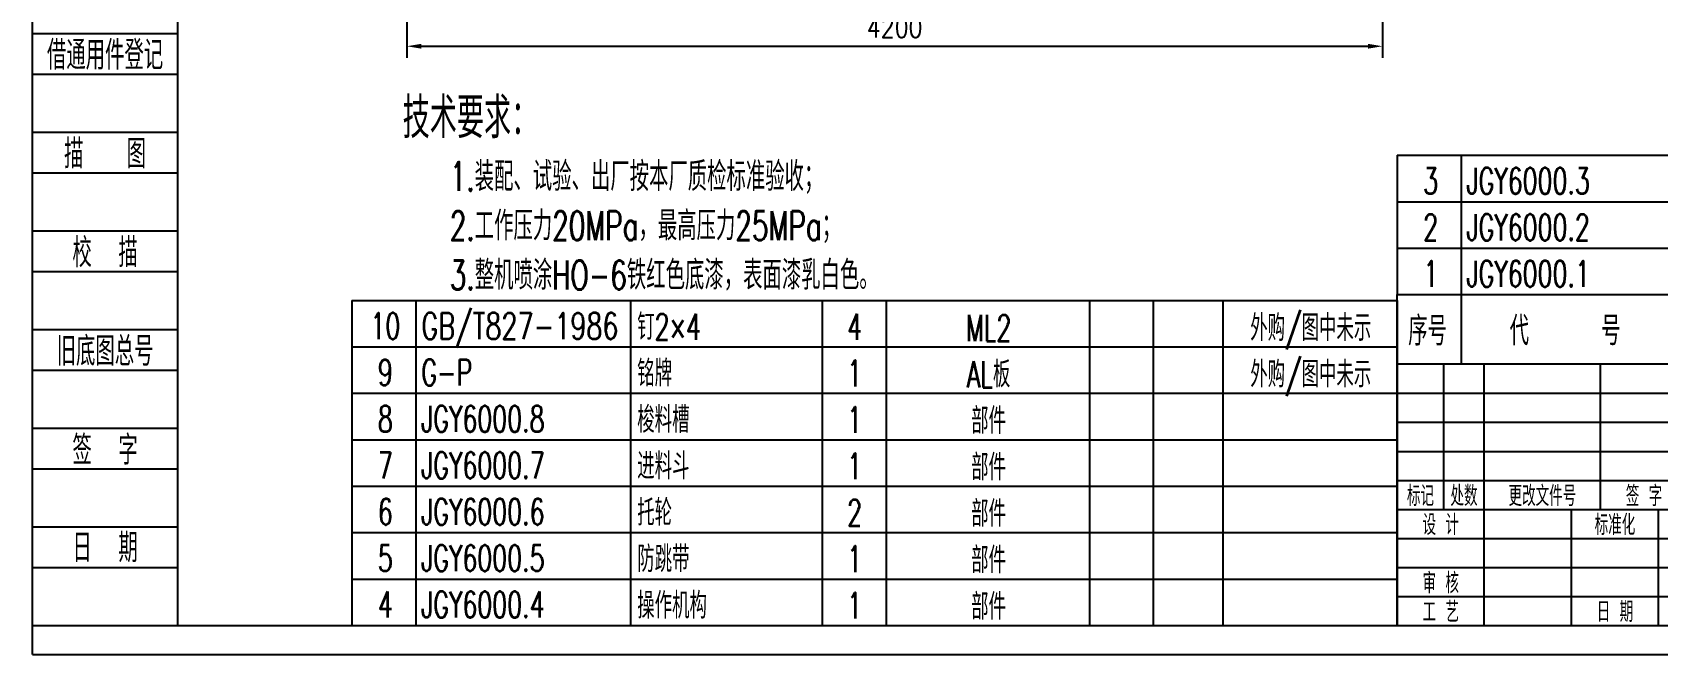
# Model space of a CAD drawing. Header units: inches. Extents: x -625 to 9875, y -125 to 7300.
# Drawn here: x -625 to 6371, y -125 to 2554 of the extents above; entities that cross this region are included whole.
import ezdxf
from ezdxf.enums import TextEntityAlignment as Align

# ---------------------------------------------------------------- set-up
doc = ezdxf.new("R2010")
doc.units = ezdxf.units.IN
doc.header["$LTSCALE"] = 250
for name, color, linetype in [('1轮廓实线层', 7, 'Continuous'), ('2细线层', 4, 'Continuous'), ('6文字层', 3, 'Continuous'), ('图框层', 7, 'Continuous')]:
    doc.layers.add(name, color=color, linetype=linetype)
doc.styles.add('PC_TEXTSTYLE', font='romans.shx', dxfattribs={"width": 0.667, "bigfont": 'hzfs.shx'})
doc.styles.add('TH_GBDIM', font='romans.shx', dxfattribs={"width": 0.8, "bigfont": 'gbcbig.shx'})
doc.dimstyles.new('TH_GBDIM', dxfattribs={"dimscale": 25, "dimtxt": 3.5, "dimasz": 2.5, "dimexe": 2, "dimexo": 0, "dimgap": 1.5, "dimtad": 1, "dimdec": 1, "dimzin": 0, "dimdsep": 46, "dimtxsty": 'TH_GBDIM', "dimcen": 2.5, "dimclrd": 130, "dimclre": 130, "dimclrt": 3, "dimadec": 0, "dimazin": 0, "dimtfac": 0.714286, "dimtdec": 1, "dimtmove": 0, "dimatfit": 3, "dimfxl": 0, "dimtzin": 0, "dimlwd": -1, "dimlwe": -1, "dimarcsym": 0})

# ---------------------------------------------------------------- blocks, each defined once
blk = doc.blocks.new('*D81')
at = {"layer": '1轮廓实线层', "color": 130}
for p, q in [((986.2, 3008), (986.2, 2444.7)), ((5186.2, 3008), (5186.2, 2444.7)), ((1048.7, 2494.7), (5123.7, 2494.7))]:
    blk.add_line(p, q, dxfattribs=at)
for points in [[(1048.7, 2505.2), (1048.7, 2484.3), (986.2, 2494.7)], [(5123.7, 2505.2), (5123.7, 2484.3), (5186.2, 2494.7)]]:
    blk.add_solid(points, dxfattribs=at)
at = {"layer": 'Defpoints', "color": 0}
for p in [(986.2, 3008), (5186.2, 3008), (5186.2, 2494.7)]:
    blk.add_point(p, dxfattribs=at)
at = {"layer": '1轮廓实线层', "color": 3, "insert": (3086.2, 2576), "char_height": 87.5, "attachment_point": 5, "style": 'TH_GBDIM'}
blk.add_mtext('4200{}{}', dxfattribs=at)
blk = doc.blocks.new('PC_TITLE_BLOCK')
at = {"layer": '1轮廓实线层'}
for p, q in [((0, 45), (-180, 45)), ((-180, 0), (-180, 45)), ((-172, 20), (-172, 45)), ((-165, 20), (-165, 45)), ((-145, 20), (-145, 45)), ((-130, 20), (-130, 45)), ((-120, 0), (-120, 45)), ((-60, 30), (0, 30)), ((-180, 20), (-60, 20)), ((-165, 0), (-165, 20)), ((-150, 0), (-150, 20)), ((-135, 0), (-135, 20)), ((-60, 15), (0, 15)), ((-180, 0), (0, 0))]:
    blk.add_line(p, q, dxfattribs=at)
at = {"layer": '1轮廓实线层', "color": 7}
for p, q in [((-60, 0), (-60, 45)), ((-180, 25), (-120, 25))]:
    blk.add_line(p, q, dxfattribs=at)
at = {"layer": '2细线层'}
for p, q in [((-180, 40), (-120, 40)), ((-180, 35), (-120, 35)), ((-180, 30), (-120, 30)), ((-90, 0), (-90, 20)), ((-75, 6), (-75, 20)), ((-180, 15), (-120, 15)), ((-120, 14), (-60, 14)), ((-112.5, 6), (-112.5, 14)), ((-105, 6), (-105, 14)), ((-97.5, 6), (-97.5, 14)), ((-180, 10), (-120, 10)), ((-120, 6), (-60, 6)), ((-180, 5), (-120, 5))]:
    blk.add_line(p, q, dxfattribs=at)
at = {"layer": '图框层'}
blk.add_line((0, 0), (0, 45), dxfattribs=at)
at = {"layer": '6文字层', "style": 'PC_TEXTSTYLE', "width": 0.667}
for s, p in [('标记', (-176, 22.5)), ('处数', (-168.5, 22.5)), (' 更改文件号 ', (-155, 22.5)), (' 签 字 ', (-137.5, 22.5)), (' 日期 ', (-125, 22.5)), (' 设 计 ', (-172.5, 17.51)), (' 标准化 ', (-142.5, 17.51)), (' 图 样 标 记 ', (-105, 17)), (' 重 量 ', (-82.5, 17)), (' 比 例 ', (-67.5, 17)), (' 审 核 ', (-172.5, 7.5)), (' 工 艺 ', (-172.5, 2.5)), (' 日 期 ', (-142.5, 2.5)), ('共       页', (-105, 3)), ('第       页', (-75, 3))]:
    blk.add_text(s, height=3.5, dxfattribs=at).set_placement(p, align=Align.MIDDLE)
at = {"layer": '6文字层', "style": 'PC_TEXTSTYLE', "flags": 8}
for tag, height, width, p, p2 in [('企业名称', 5, 1.98445, (-54.29, 34.82), (-5.27, 34.82)), ('产品名称或材料标记', 7, 0.600652, (-113.46, 28.64), (-66.42, 28.64)), ('图样名称', 5, 2.004495, (-54.79, 19.98), (-5.27, 19.98)), ('标准化', 3.5, 1.023147, (-133.83, 15.37), (-120.75, 15.37)), ('重量', 3.5, 1.408247, (-88.46, 7.54), (-76.55, 7.54)), ('比例', 3.5, 1.385287, (-73.35, 7.54), (-61.93, 7.54)), ('审核', 3.5, 1.579393, (-163.99, 5.37), (-150.63, 5.37)), ('图样代号', 5, 2.006536, (-54.79, 5.63), (-5.52, 5.63)), ('工艺', 3.5, 1.621807, (-164.21, 0.37), (-150.89, 0.37)), ('日期', 3.5, 1.560088, (-133.83, 0.37), (-120.75, 0.37)), ('共几页', 3.5, 0.557144, (-108.07, 0.63), (-101.05, 0.63))]:
    blk.add_attdef(tag, text='', height=height, dxfattribs=dict(at, width=width)).set_placement(p, p2, align=Align.FIT)
at = {"layer": '6文字层', "style": 'PC_TEXTSTYLE', "width": 3.962018, "flags": 8}
blk.add_attdef('设计', text='', height=3.5, rotation=358.4644, dxfattribs=at).set_placement((-164.23, 15.37), (-150.37, 15), align=Align.FIT)
at = {"layer": '6文字层', "color": 3, "style": 'PC_TEXTSTYLE', "width": 0.56476, "flags": 8}
blk.add_attdef('第几页', text='', height=3.5, dxfattribs=at).set_placement((-78.29, 0.75), (-71.16, 0.75), align=Align.FIT)
at = {"layer": '6文字层', "ltscale": 10, "style": 'PC_TEXTSTYLE', "flags": 1}
blk.add_attdef('图纸张数', (-58.68, -0.49), '', height=2.5, dxfattribs=at)
blk = doc.blocks.new('PC_FJL_BLOCK')
at = {"layer": '2细线层'}
for p, q in [((-25, 102), (0, 102)), ((-25, 95), (0, 95)), ((-25, 85), (0, 85)), ((-25, 78), (0, 78)), ((-25, 68), (0, 68)), ((-25, 61), (0, 61)), ((-25, 51), (0, 51)), ((-25, 44), (0, 44)), ((-25, 34), (0, 34)), ((-25, 27), (0, 27)), ((-25, 17), (0, 17)), ((-25, 10), (0, 10)), ((-25, 0), (0, 0))]:
    blk.add_line(p, q, dxfattribs=at)
at = {"layer": '6文字层', "color": 3, "style": 'PC_TEXTSTYLE'}
for s, width, p in [('借通用件登记', 0.667, (-12.5, 98.5)), ('描   图', 0.6667, (-12.5, 81.5)), ('校  描', 0.667, (-12.5, 64.5)), ('旧底图总号', 0.667, (-12.5, 47.5)), ('签  字', 0.667, (-12.5, 30.5)), ('日  期', 0.667, (-12.49, 13.6))]:
    blk.add_text(s, height=5, dxfattribs=dict(at, width=width)).set_placement(p, align=Align.MIDDLE)
at = {"layer": '6文字层', "style": 'PC_TEXTSTYLE'}
for tag, width, p, p2 in [('借通用件登记', 0.671328, (-23.44, 86.36), (-1.25, 86.36)), ('描图', 2.120922, (-23.44, 69.36), (-1.25, 69.36)), ('校图', 2.149976, (-23.75, 52.06), (-1.25, 52.06)), ('旧底图总号', 0.761452, (-22.84, 35.67), (-1.86, 35.67)), ('签字', 2.026939, (-23.14, 18.37), (-1.56, 18.37)), ('日期', 1.89999, (-22.84, 1.37), (-2.17, 1.37))]:
    blk.add_attdef(tag, text='', height=5, dxfattribs=dict(at, width=width)).set_placement(p, p2, align=Align.FIT)
blk = doc.blocks.new('PC_MXBTITLERECORD')
at = {"layer": '1轮廓实线层'}
for p, q in [((-180, 0), (-180, 12)), ((0, 0), (0, 12))]:
    blk.add_line(p, q, dxfattribs=at)
at = {"layer": '2细线层'}
for p, q in [((-169, 12), (-169, 0)), ((-132, 12), (-132, 0)), ((-99, 12), (-99, 0)), ((-88, 12), (-88, 0)), ((-53, 12), (-53, 0)), ((-42, 12), (-42, 6)), ((-30, 12), (-30, 0)), ((-30, 6), (-53, 6))]:
    blk.add_line(p, q, dxfattribs=at)
at = {"style": 'PC_TEXTSTYLE', "flags": 1}
blk.add_attdef('Fo oFShowMe', (-53, 6), '', height=0.00000005, dxfattribs=at)
at = {"layer": '6文字层', "style": 'PC_TEXTSTYLE', "width": 0.667}
for s, height, p in [('序号', 5, (-174.77, 6)), ('代     号', 5, (-151.09, 6)), ('名     称', 5, (-116.06, 6)), ('数量', 5, (-93.71, 6)), ('材      料', 5, (-71.89, 6)), ('单 件', 4, (-47.45, 8.84)), ('总 计', 4, (-35.96, 8.94)), ('备     注', 5, (-15.57, 6)), ('重    量', 4, (-41.65, 2.94))]:
    blk.add_text(s, height=height, dxfattribs=at).set_placement(p, align=Align.MIDDLE)
blk = doc.blocks.new('PC_MXB_BLOCK')
at = {"layer": '1轮廓实线层'}
for p, q in [((-180, 8), (-180, 0)), ((0, 8), (0, 0))]:
    blk.add_line(p, q, dxfattribs=at)
at = {"layer": '2细线层'}
for p, q in [((-180, 8), (0, 8)), ((-169, 8), (-169, 0)), ((-132, 8), (-132, 0)), ((-99, 8), (-99, 0)), ((-88, 8), (-88, 0)), ((-53, 8), (-53, 0)), ((-42, 8), (-42, 0)), ((-30, 8), (-30, 0)), ((-180, 0), (0, 0))]:
    blk.add_line(p, q, dxfattribs=at)
at = {"layer": '6文字层', "style": 'PC_TEXTSTYLE'}
for tag, width, p, p2 in [('序号', 0.769182, (-178.38, 1.35), (-170.09, 1.35)), ('代号', 3.14773, (-168.05, 1.35), (-134.11, 1.35)), ('名称', 2.802424, (-130.87, 1.2), (-100.28, 1.2)), ('数量', 0.817449, (-97.88, 1.2), (-89, 1.2)), ('材料', 2.943328, (-86.43, 1.01), (-54.3, 1.01)), ('单重', 0.854038, (-52.21, 0.89), (-43, 0.89)), ('总重', 0.958888, (-41.2, 1.27), (-30.86, 1.27)), ('备注', 2.494074, (-28.61, 1.02), (-1.16, 1.02))]:
    blk.add_attdef(tag, text='', height=4.5, dxfattribs=dict(at, width=width)).set_placement(p, p2, align=Align.FIT)

msp = doc.modelspace()

# ---------------------------------------------------------------- linework, layer by layer
at = {"layer": '2细线层'}
for q in [(-625, 7300), (9875, -125)]:
    msp.add_line((-625, -125), q, dxfattribs=at)
at = {"layer": '图框层'}
for q in [(0, 7175), (9750, 0)]:
    msp.add_line((0, 0), q, dxfattribs=at)

# ---------------------------------------------------------------- block references
at = {"layer": '图框层', "xscale": 25, "yscale": 25, "zscale": 25}
for name, p in [('PC_FJL_BLOCK', (0, 0)), ('PC_MXBTITLERECORD', (9750, 1125))]:
    msp.add_blockref(name, p, dxfattribs=at)
at = {"layer": '图框层'}
ref = msp.add_blockref('PC_MXB_BLOCK', (9750, 1825), dxfattribs=dict(at, xscale=25, yscale=25, zscale=25))
ref.add_attrib('材料', '部件', dxfattribs={"layer": '6文字层', "height": 112.5, "style": 'PC_TEXTSTYLE', "width": 0.667}).set_placement((7990.78, 1850.26), align=Align.CENTER)
ref.add_attrib('代号', 'JGY6000.3', (5548.83, 1858.72), dxfattribs={"layer": '6文字层', "height": 112.5, "style": 'PC_TEXTSTYLE', "width": 0.667})
ref.add_attrib('序号', '3', dxfattribs={"layer": '6文字层', "height": 112.5, "style": 'PC_TEXTSTYLE', "width": 0.667}).set_placement((5394.12, 1858.72), align=Align.CENTER)
ref.add_attrib('名称', '罐体', (6478.33, 1854.89), dxfattribs={"layer": '6文字层', "height": 112.5, "style": 'PC_TEXTSTYLE', "width": 0.667})
ref.add_attrib('数量', '1', dxfattribs={"layer": '6文字层', "height": 112.5, "style": 'PC_TEXTSTYLE', "width": 0.667}).set_placement((7414, 1854.89), align=Align.CENTER)
ref = msp.add_blockref('PC_MXB_BLOCK', (9750, 1625), dxfattribs=dict(at, xscale=25, yscale=25, zscale=25))
ref.add_attrib('材料', '部件', dxfattribs={"layer": '6文字层', "height": 112.5, "style": 'PC_TEXTSTYLE', "width": 0.667}).set_placement((7990.78, 1650.26), align=Align.CENTER)
ref.add_attrib('代号', 'JGY6000.2', (5548.83, 1658.72), dxfattribs={"layer": '6文字层', "height": 112.5, "style": 'PC_TEXTSTYLE', "width": 0.667})
ref.add_attrib('序号', '2', dxfattribs={"layer": '6文字层', "height": 112.5, "style": 'PC_TEXTSTYLE', "width": 0.667}).set_placement((5394.12, 1658.72), align=Align.CENTER)
ref.add_attrib('名称', '机架', (6478.33, 1654.89), dxfattribs={"layer": '6文字层', "height": 112.5, "style": 'PC_TEXTSTYLE', "width": 0.667})
ref.add_attrib('数量', '1', dxfattribs={"layer": '6文字层', "height": 112.5, "style": 'PC_TEXTSTYLE', "width": 0.667}).set_placement((7414, 1654.89), align=Align.CENTER)
ref = msp.add_blockref('PC_MXB_BLOCK', (9750, 1425), dxfattribs=dict(at, xscale=25, yscale=25, zscale=25))
ref.add_attrib('材料', '部件', dxfattribs={"layer": '6文字层', "height": 112.5, "style": 'PC_TEXTSTYLE', "width": 0.667}).set_placement((7990.78, 1450.26), align=Align.CENTER)
ref.add_attrib('代号', 'JGY6000.1', (5548.83, 1458.72), dxfattribs={"layer": '6文字层', "height": 112.5, "style": 'PC_TEXTSTYLE', "width": 0.667})
ref.add_attrib('序号', '1', dxfattribs={"layer": '6文字层', "height": 112.5, "style": 'PC_TEXTSTYLE', "width": 0.667}).set_placement((5394.12, 1458.72), align=Align.CENTER)
ref.add_attrib('名称', '液压系统', (6478.33, 1454.89), dxfattribs={"layer": '6文字层', "height": 112.5, "style": 'PC_TEXTSTYLE', "width": 0.667})
ref.add_attrib('数量', '1', dxfattribs={"layer": '6文字层', "height": 112.5, "style": 'PC_TEXTSTYLE', "width": 0.667}).set_placement((7414, 1454.89), align=Align.CENTER)
ref = msp.add_blockref('PC_MXB_BLOCK', (5250, 1200), dxfattribs=dict(at, xscale=25, yscale=25, zscale=25))
ref.add_attrib('材料', 'ML2', dxfattribs={"layer": '6文字层', "height": 112.5, "style": 'PC_TEXTSTYLE', "width": 0.667}).set_placement((3490.78, 1225.26), align=Align.CENTER)
ref.add_attrib('代号', 'GB/T827-1986', dxfattribs={"layer": '6文字层', "height": 112.5, "style": 'PC_TEXTSTYLE', "width": 0.651785}).set_placement((1048.83, 1233.72), (1897.31, 1233.72), align=Align.FIT)
ref.add_attrib('序号', '10', dxfattribs={"layer": '6文字层', "height": 112.5, "style": 'PC_TEXTSTYLE', "width": 0.667}).set_placement((894.12, 1233.72), align=Align.CENTER)
ref.add_attrib('名称', '钉2×4', (1978.33, 1229.89), dxfattribs={"layer": '6文字层', "height": 112.5, "style": 'PC_TEXTSTYLE', "width": 0.667})
ref.add_attrib('数量', '4', dxfattribs={"layer": '6文字层', "height": 112.5, "style": 'PC_TEXTSTYLE', "width": 0.667}).set_placement((2914, 1229.89), align=Align.CENTER)
ref.add_attrib('备注', '外购/图中未示', dxfattribs={"layer": '6文字层', "height": 112.5, "style": 'PC_TEXTSTYLE', "width": 0.667}).set_placement((4877.87, 1225.62), align=Align.CENTER)
ref = msp.add_blockref('PC_MXB_BLOCK', (5250, 1000), dxfattribs=dict(at, xscale=25, yscale=25, zscale=25))
ref.add_attrib('材料', 'AL板', dxfattribs={"layer": '6文字层', "height": 112.5, "style": 'PC_TEXTSTYLE', "width": 0.667}).set_placement((3490.78, 1025.26), align=Align.CENTER)
ref.add_attrib('代号', 'G-P', (1048.83, 1033.72), dxfattribs={"layer": '6文字层', "height": 112.5, "style": 'PC_TEXTSTYLE', "width": 0.667})
ref.add_attrib('序号', '9', dxfattribs={"layer": '6文字层', "height": 112.5, "style": 'PC_TEXTSTYLE', "width": 0.667}).set_placement((894.12, 1033.72), align=Align.CENTER)
ref.add_attrib('名称', '铭牌', (1978.33, 1029.89), dxfattribs={"layer": '6文字层', "height": 112.5, "style": 'PC_TEXTSTYLE', "width": 0.667})
ref.add_attrib('数量', '1', dxfattribs={"layer": '6文字层', "height": 112.5, "style": 'PC_TEXTSTYLE', "width": 0.667}).set_placement((2914, 1029.89), align=Align.CENTER)
ref.add_attrib('备注', '外购/图中未示', dxfattribs={"layer": '6文字层', "height": 112.5, "style": 'PC_TEXTSTYLE', "width": 0.667}).set_placement((4877.87, 1025.62), align=Align.CENTER)
ref = msp.add_blockref('PC_TITLE_BLOCK', (9750, 0), dxfattribs=dict(at, xscale=25, yscale=25, zscale=25))
ref.add_attrib('图样名称', '6方搅拌罐', dxfattribs={"layer": '6文字层', "height": 125, "style": 'PC_TEXTSTYLE', "width": 0.667}).set_placement((8999.33, 499.44), align=Align.CENTER)
ref.add_attrib('图样代号', 'JGY6000.00', dxfattribs={"layer": '6文字层', "height": 125, "style": 'PC_TEXTSTYLE', "width": 0.667}).set_placement((8996.24, 140.76), align=Align.CENTER)
ref.add_attrib('比例', '1:25', dxfattribs={"layer": '6文字层', "height": 87.5, "style": 'PC_TEXTSTYLE', "width": 0.667}).set_placement((8058.96, 188.56), align=Align.CENTER)
ref = msp.add_blockref('PC_MXB_BLOCK', (5250, 800), dxfattribs=dict(at, xscale=25, yscale=25, zscale=25))
ref.add_attrib('材料', '部件', dxfattribs={"layer": '6文字层', "height": 112.5, "style": 'PC_TEXTSTYLE', "width": 0.667}).set_placement((3490.78, 825.26), align=Align.CENTER)
ref.add_attrib('代号', 'JGY6000.8', (1048.83, 833.72), dxfattribs={"layer": '6文字层', "height": 112.5, "style": 'PC_TEXTSTYLE', "width": 0.667})
ref.add_attrib('序号', '8', dxfattribs={"layer": '6文字层', "height": 112.5, "style": 'PC_TEXTSTYLE', "width": 0.667}).set_placement((894.12, 833.72), align=Align.CENTER)
ref.add_attrib('名称', '梭料槽', (1978.33, 829.89), dxfattribs={"layer": '6文字层', "height": 112.5, "style": 'PC_TEXTSTYLE', "width": 0.667})
ref.add_attrib('数量', '1', dxfattribs={"layer": '6文字层', "height": 112.5, "style": 'PC_TEXTSTYLE', "width": 0.667}).set_placement((2914, 829.89), align=Align.CENTER)
ref = msp.add_blockref('PC_MXB_BLOCK', (5250, 600), dxfattribs=dict(at, xscale=25, yscale=25, zscale=25))
ref.add_attrib('材料', '部件', dxfattribs={"layer": '6文字层', "height": 112.5, "style": 'PC_TEXTSTYLE', "width": 0.667}).set_placement((3490.78, 625.26), align=Align.CENTER)
ref.add_attrib('代号', 'JGY6000.7', (1048.83, 633.72), dxfattribs={"layer": '6文字层', "height": 112.5, "style": 'PC_TEXTSTYLE', "width": 0.667})
ref.add_attrib('序号', '7', dxfattribs={"layer": '6文字层', "height": 112.5, "style": 'PC_TEXTSTYLE', "width": 0.667}).set_placement((894.12, 633.72), align=Align.CENTER)
ref.add_attrib('名称', '进料斗', (1978.33, 629.89), dxfattribs={"layer": '6文字层', "height": 112.5, "style": 'PC_TEXTSTYLE', "width": 0.667})
ref.add_attrib('数量', '1', dxfattribs={"layer": '6文字层', "height": 112.5, "style": 'PC_TEXTSTYLE', "width": 0.667}).set_placement((2914, 629.89), align=Align.CENTER)
ref = msp.add_blockref('PC_MXB_BLOCK', (5250, 400), dxfattribs=dict(at, xscale=25, yscale=25, zscale=25))
ref.add_attrib('材料', '部件', dxfattribs={"layer": '6文字层', "height": 112.5, "style": 'PC_TEXTSTYLE', "width": 0.667}).set_placement((3490.78, 425.26), align=Align.CENTER)
ref.add_attrib('代号', 'JGY6000.6', (1048.83, 433.72), dxfattribs={"layer": '6文字层', "height": 112.5, "style": 'PC_TEXTSTYLE', "width": 0.667})
ref.add_attrib('序号', '6', dxfattribs={"layer": '6文字层', "height": 112.5, "style": 'PC_TEXTSTYLE', "width": 0.667}).set_placement((894.12, 433.72), align=Align.CENTER)
ref.add_attrib('名称', '托轮', (1978.33, 429.89), dxfattribs={"layer": '6文字层', "height": 112.5, "style": 'PC_TEXTSTYLE', "width": 0.667})
ref.add_attrib('数量', '2', dxfattribs={"layer": '6文字层', "height": 112.5, "style": 'PC_TEXTSTYLE', "width": 0.667}).set_placement((2914, 429.89), align=Align.CENTER)
ref = msp.add_blockref('PC_MXB_BLOCK', (5250, 200), dxfattribs=dict(at, xscale=25, yscale=25, zscale=25))
ref.add_attrib('材料', '部件', dxfattribs={"layer": '6文字层', "height": 112.5, "style": 'PC_TEXTSTYLE', "width": 0.667}).set_placement((3490.78, 225.26), align=Align.CENTER)
ref.add_attrib('代号', 'JGY6000.5', (1048.83, 233.72), dxfattribs={"layer": '6文字层', "height": 112.5, "style": 'PC_TEXTSTYLE', "width": 0.667})
ref.add_attrib('序号', '5', dxfattribs={"layer": '6文字层', "height": 112.5, "style": 'PC_TEXTSTYLE', "width": 0.667}).set_placement((894.12, 233.72), align=Align.CENTER)
ref.add_attrib('名称', '防跳带', (1978.33, 229.89), dxfattribs={"layer": '6文字层', "height": 112.5, "style": 'PC_TEXTSTYLE', "width": 0.667})
ref.add_attrib('数量', '1', dxfattribs={"layer": '6文字层', "height": 112.5, "style": 'PC_TEXTSTYLE', "width": 0.667}).set_placement((2914, 229.89), align=Align.CENTER)
ref = msp.add_blockref('PC_MXB_BLOCK', (5250, 0), dxfattribs=dict(at, xscale=25, yscale=25, zscale=25))
ref.add_attrib('材料', '部件', dxfattribs={"layer": '6文字层', "height": 112.5, "style": 'PC_TEXTSTYLE', "width": 0.667}).set_placement((3490.78, 25.26), align=Align.CENTER)
ref.add_attrib('代号', 'JGY6000.4', (1048.83, 33.72), dxfattribs={"layer": '6文字层', "height": 112.5, "style": 'PC_TEXTSTYLE', "width": 0.667})
ref.add_attrib('序号', '4', dxfattribs={"layer": '6文字层', "height": 112.5, "style": 'PC_TEXTSTYLE', "width": 0.667}).set_placement((894.12, 33.72), align=Align.CENTER)
ref.add_attrib('名称', '操作机构', (1978.33, 29.89), dxfattribs={"layer": '6文字层', "height": 112.5, "style": 'PC_TEXTSTYLE', "width": 0.667})
ref.add_attrib('数量', '1', dxfattribs={"layer": '6文字层', "height": 112.5, "style": 'PC_TEXTSTYLE', "width": 0.667}).set_placement((2914, 29.89), align=Align.CENTER)

# ---------------------------------------------------------------- texts
at = {"layer": '6文字层', "style": 'PC_TEXTSTYLE', "width": 0.667}
msp.add_text('技术要求：', height=175, dxfattribs=at).set_placement((1260.33, 2046.38), align=Align.BOTTOM_CENTER)
for s, p in [('1.装配、试验、出厂按本厂质检标准验收；', (1171.55, 1833.88)), ('2.工作压力20MPa，最高压力25MPa；', (1171.55, 1621.38)), ('3.整机喷涂HO-6铁红色底漆，表面漆乳白色。', (1171.55, 1408.88))]:
    msp.add_text(s, height=125, dxfattribs=at).set_placement(p, align=Align.BOTTOM_LEFT)

# ---------------------------------------------------------------- dimensions: what is measured, and where the dimension line sits
at = {"layer": '1轮廓实线层'}
dim = msp.add_linear_dim(base=(5186.19, 2494.74), p1=(986.19, 3008.05), p2=(5186.19, 3008.05), text='<>{}{}', dimstyle='TH_GBDIM', override={"dimgap": 1.5, "dimtad": 1, "dimjust": 0, "dimdec": 0, "dimlfac": 1, "dimse1": 0, "dimse2": 0, "dimsd1": 0, "dimsd2": 0}, dxfattribs=at)
dim.commit()
dim.dimension.update_dxf_attribs({"geometry": '*D81', "text_midpoint": (3086.19, 2575.99)})

doc.saveas('drawing.dxf')
